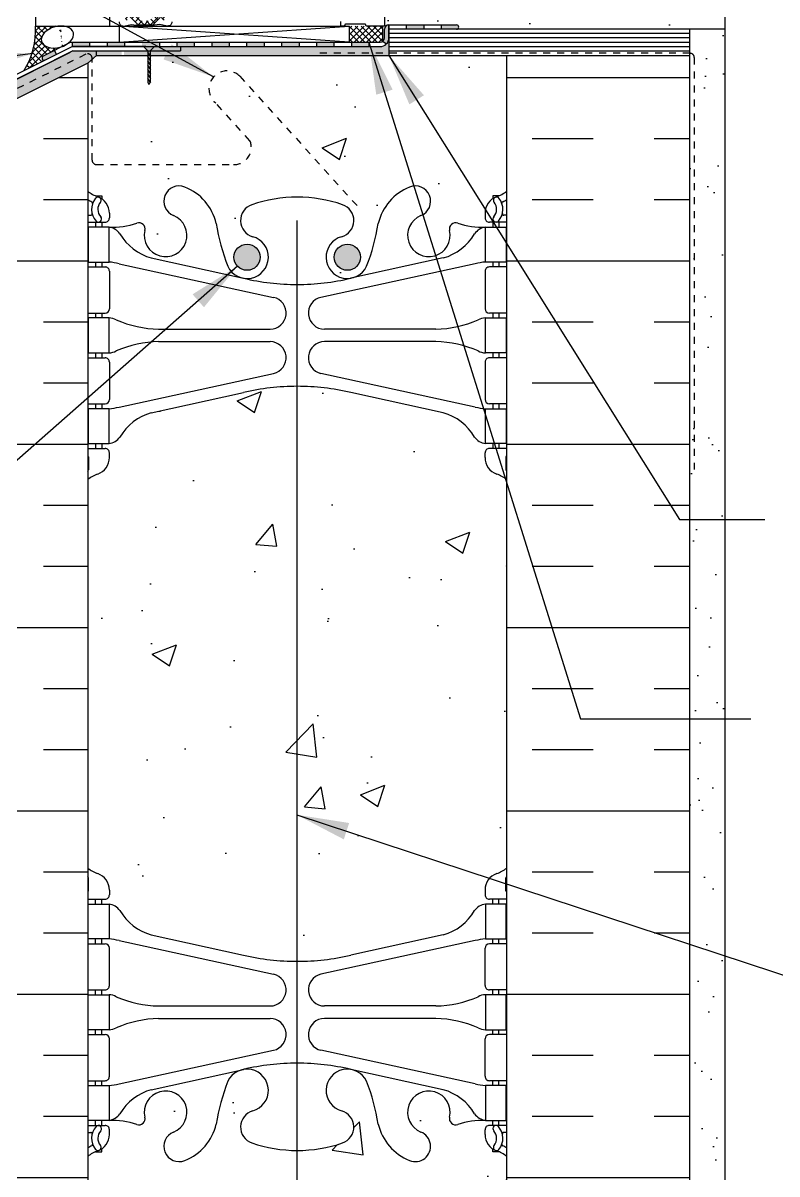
# Model space of a CAD drawing. Header units: inches. Extents: x 2792.9 to 2824.6, y 346.5 to 385.5.
# Drawn here: x 2804.34 to 2815.14, y 359.59 to 376.07 of the extents above; entities that cross this region are included whole.
import ezdxf

# ---------------------------------------------------------------- set-up
doc = ezdxf.new("R2010")
doc.units = ezdxf.units.IN
doc.header["$LTSCALE"] = 0.5
doc.header["$MEASUREMENT"] = 0
doc.linetypes.add('DASHED2', pattern=[0.375, 0.25, -0.125])
for name, color, linetype in [('HATCH', 12, 'CONTINUOUS'), ('LINE18', 9, 'CONTINUOUS'), ('line25', 2, 'CONTINUOUS'), ('LINE50', 5, 'CONTINUOUS'), ('LINE65', 3, 'CONTINUOUS'), ('LINE9', 9, 'CONTINUOUS'), ('TEXT', 4, 'CONTINUOUS'), ('Web_Edge', 9, 'CONTINUOUS')]:
    doc.layers.add(name, color=color, linetype=linetype)
doc.styles.add('DIM', font='romans.shx', dxfattribs={"width": 0.7})
doc.dimstyles.new('ext_12', dxfattribs={"dimscale": 12, "dimtxt": 0.09375, "dimasz": 0.09375, "dimexe": 0.09375, "dimexo": 0.0625, "dimgap": 0.0625, "dimtad": 1, "dimdec": 1, "dimzin": 3, "dimdsep": 46, "dimlunit": 4, "dimtxsty": 'DIM', "dimcen": 0.09, "dimdle": 0.09375, "dimclrt": 4, "dimadec": 0, "dimazin": 0, "dimtfac": 1, "dimtdec": 1, "dimtmove": 2, "dimatfit": 3, "dimfxl": 1, "dimfrac": 2, "dimtolj": 1, "dimtzin": 0, "dimarcsym": 0})

msp = doc.modelspace()

# ---------------------------------------------------------------- hatches: boundary and pattern name
at = {"layer": 'HATCH'}
h = msp.add_hatch(dxfattribs=at)
h.set_pattern_fill('ANSI37', color=256, scale=0.5, style=0)
h.set_pattern_definition([(45, (85.12762333892897, -147.0358737965836), (-0.04419417382415922, 0.04419417382415922), []), (135, (85.12762333892897, -147.0358737965836), (-0.04419417382415922, -0.04419417382415922), [])])
h.paths.add_polyline_path([(2805.770696041894, 377.1878917778837), (2805.770696041894, 377.4348219842317, 0.973119193628529), (2805.580767303682, 377.4399979364983), (2805.580626263117, 377.1879449506711, 1.000279793165599)])
h.paths.add_polyline_path([(2805.588126248242, 377.3113568810577, -1), (2805.763196041894, 377.3113568810577, -1)], flags=16)
h.paths.add_polyline_path([(2806.941525712547, 377.5293242952055), (2807.066419581784, 377.5293242952055, 0.3927408574796724), (2807.046955030889, 377.5550460451493), (2806.770696041894, 377.6660238238971), (2806.770696041894, 377.5614538992442, -0.3145636000813645), (2806.824568793797, 377.2181755664349), (2806.828604285318, 377.1916633376334), (2806.85507349247, 377.1916633376334, 0.1494430697769666), (2806.957558806964, 377.3107272111206), (2806.957558806964, 377.3113242952056, -0.1929134893777459), (2806.96586110544, 377.3320416731417, 0.08922647140676533), (2806.980159661197, 377.426094666994), (2806.961278871545, 377.4294238596268, -0.31529878887884), (2806.958683160904, 377.4320195702678)])
h.paths.add_polyline_path([(2806.303783813153, 376.1504681460679, -0.7725978076390988), (2806.32882664757, 376.1357878254781, 0.343148791993915), (2806.333450802703, 376.124411758859), (2806.349619385054, 376.1150768234863, 0.1316524975867668), (2806.353619385054, 376.1140050267165), (2806.372475791515, 376.1140050267165, 0.414213562373095), (2806.380475791515, 376.1220050267166), (2806.380475791515, 376.3110050267165, 0.414213562373095), (2806.372475791515, 376.3190050267166), (2806.353619385054, 376.3190050267166, 0.1316524975867363), (2806.349619385054, 376.3179332299468), (2806.333450802703, 376.3085982945742, 0.3431487919940244), (2806.32882664757, 376.297222227955, -0.7725978076389638), (2806.303783813153, 376.2825419073653), (2806.196381077001, 376.3899446435173), (2805.989871419485, 376.3899446435173), (2805.882468683333, 376.2825419073653, -0.7725978076393586), (2805.857425848916, 376.297222227955, 0.3431487919941011), (2805.852801693783, 376.3085982945742), (2805.836633111432, 376.3179332299468, 0.1316524975865104), (2805.832633111432, 376.3190050267166), (2805.813776704971, 376.3190050267166, 0.414213562373095), (2805.805776704971, 376.3110050267165), (2805.805776704971, 376.1220050267166, 0.414213562373095), (2805.813776704971, 376.1140050267165), (2805.832633111432, 376.1140050267165, 0.1316524975865104), (2805.836633111432, 376.1150768234863), (2805.852801693783, 376.124411758859, 0.343148791994153), (2805.857425848916, 376.1357878254781, -0.7725978076392856), (2805.882468683333, 376.1504681460679), (2805.989871419485, 376.0430654099158), (2806.196381077001, 376.0430654099158)])
h.paths.add_polyline_path([(2806.120787559372, 376.3315050267164), (2806.06561539337, 376.3315050267164, 0.3238484292968788), (2806.008624316477, 376.2902671469233, 0.326501620107139), (2806.00862431671, 376.142742908668, 0.3238484397582524), (2806.065615394313, 376.1015050267165), (2806.120787559372, 376.1015050267165, 0.3238484345287045), (2806.17777863662, 376.142742907589, 0.3265016201076595), (2806.17777863662, 376.2902671458445, 0.3238484345260935)], flags=16)
h = msp.add_hatch(dxfattribs=at)
h.set_pattern_fill('AR-SAND', color=256, scale=0.5)
h.set_pattern_definition([(37.50000000000001, (85.12762333892897, -147.0838724820486), (-0.03149667905480408, 0.9634118845065793), [0, -0.76, 0, -0.85, 0, -0.8125]), (7.499999999999999, (85.12762333892897, -147.0838724820486), (0.8848883526338636, 1.41107303261487), [0, -0.41, 0, -0.685, 0, -0.2625]), (327.5, (84.51262333892919, -147.0838724820486), (1.557070930875748, 0.002829526768482471), [0, -0.25, 0, -0.9, 0, -1.175]), (317.5, (84.51262333892919, -147.0838724820486), (1.503063302286147, 0.4388377824671247), [0, -0.125, 0, -0.59, 0, -0.675])])
edge = h.paths.add_edge_path()
edge.add_line((2814.390659898897, 376.4829871003002), (2809.515626248244, 376.4829871003002))
edge.add_line((2809.515626248244, 376.4829871003002), (2809.515626248243, 375.9829871003002))
edge.add_arc((2809.578126248243, 375.9829871003002), 0.0625, 89.99999998499231, 180, ccw=False)
edge.add_line((2809.57812624826, 376.0454871003002), (2810.546876248243, 376.0454871003002))
edge.add_line((2810.546876248243, 376.0454871003002), (2810.546876248262, 375.9829871003002))
edge.add_line((2810.546876248262, 375.9829871003002), (2813.890659898562, 375.9829871003002))
edge.add_line((2813.890659898562, 375.9829871003002), (2813.890659898564, 374.1079871003004))
edge.add_line((2813.890659898564, 374.1079871003004), (2813.890659898565, 357.7532429870645))
edge.add_line((2813.890659898565, 357.7532429870645), (2814.390659898565, 357.7532429870645))
edge.add_line((2814.390659898565, 357.7532429870645), (2814.390659898897, 376.4829871003002))
h = msp.add_hatch(dxfattribs=at)
h.set_pattern_fill('ANSI37', color=256, scale=0.5, style=0)
h.set_pattern_definition([(45, (0, -2.273736754432321e-13), (-0.04419417382415922, 0.04419417382415922), []), (135, (0, -2.273736754432321e-13), (-0.04419417382415922, -0.04419417382415922), [])])
edge = h.paths.add_edge_path()
edge.add_ellipse((2804.831486713053, 375.8717165231943), major_axis=(0.2280940251927188, 0.06169655003302237), ratio=0.6343929065534637, start_angle=67.74154761536482, end_angle=279.81816557381603, ccw=False)
edge.add_line((2804.881662009561, 376.0290050267157), (2804.515626248241, 376.0290050267156))
edge.add_arc((2803.488164399357, 375.9555769226584), 1.030082296410916, -33.31753852811892, 4.087723510730882, ccw=False)
edge.add_line((2804.348941610925, 375.3897747227477), (2804.656191289533, 375.5433995620515))
edge.add_arc((2804.641576656011, 375.5710308074391), 0.0312581706861581, 117.87512139952631, 297.87512139952634, ccw=False)
edge.add_line((2804.626962022489, 375.5986620528266), (2804.908948349503, 375.7396552163337))
h = msp.add_hatch(color=7, dxfattribs=at)
h.dxf.hatch_style = 1
h.paths.add_polyline_path([(2810.546798137371, 376.0454871979207), (2810.328048234991, 376.0454871758756), (2810.328048234991, 375.9829871004646), (2810.546798137369, 375.9829870026792, 1)])
h.paths.add_polyline_path([(2810.078048234991, 376.0454871003), (2809.828048234991, 376.0454871003), (2809.828048234991, 375.9829871004849), (2810.078048234991, 375.9829871004748)])
h.paths.add_polyline_path([(2809.578126248248, 376.0454871003, 0.4142135623954518), (2809.515626248243, 375.9829871003002), (2809.515626248243, 375.8602344712607, -0.2501310719204867), (2809.487918972448, 375.8083141829101), (2809.541514595891, 375.7718461236123, 0.1989123673849795), (2809.578126248243, 375.8602344712631)])
h.paths.add_polyline_path([(2809.291514595891, 375.7977344712607), (2809.041514595891, 375.7977344712607), (2809.041514595891, 375.7352344712607), (2809.291514595891, 375.7352344712607)])
h.paths.add_polyline_path([(2808.791514595891, 375.7977344712607), (2808.541514595891, 375.7977344712607), (2808.541514595891, 375.7352344712607), (2808.791514595891, 375.7352344712607)])
h.paths.add_polyline_path([(2808.291514595891, 375.7977344712607), (2808.041514595891, 375.7977344712607), (2808.041514595891, 375.7352344712607), (2808.291514595891, 375.7352344712607)])
h.paths.add_polyline_path([(2807.791514595891, 375.7977344712607), (2807.541514595891, 375.7977344712607), (2807.541514595891, 375.7352344712607), (2807.791514595891, 375.7352344712607)])
h.paths.add_polyline_path([(2807.291514595891, 375.7977344712607), (2807.041514595891, 375.7977344712607), (2807.041514595891, 375.7352344712607), (2807.291514595891, 375.7352344712607)])
h.paths.add_polyline_path([(2806.791514595891, 375.7977344712607), (2806.541514595891, 375.7977344712607), (2806.541514595891, 375.7352344712607), (2806.791514595891, 375.7352344712607)])
h.paths.add_polyline_path([(2806.291514595891, 375.7977344712607), (2806.041514595891, 375.7977344712607), (2806.041514595891, 375.7352344712607), (2806.291514595891, 375.7352344712607)])
h.paths.add_polyline_path([(2805.791514595891, 375.7977344712607), (2805.541514595891, 375.7977344712607), (2805.541514595891, 375.7352344712607), (2805.791514595891, 375.7352344712607)])
h.paths.add_polyline_path([(2805.291514595891, 375.7977344712607), (2805.041514595891, 375.7977344712607), (2805.041514595891, 375.7352344712607), (2805.291514595891, 375.7352344712607)])
h.paths.add_polyline_path([(2804.81946544561, 375.6250366400903), (2804.791514595891, 375.6809383395279), (2804.626962022489, 375.5986620528266, 1), (2804.656191289533, 375.5433995620515)])
h = msp.add_hatch(dxfattribs=at)
h.set_pattern_fill('ANSI37', color=256, scale=0.5)
h.set_pattern_definition([(45, (0, 0.04799868546501784), (-0.04419417382415922, 0.04419417382415922), []), (135, (0, 0.04799868546501784), (-0.04419417382415922, -0.04419417382415922), [])])
h.paths.add_polyline_path([(2809.487918972448, 376.0288568810585), (2809.008848656643, 376.0288568810585), (2809.008848656643, 375.7977344712607), (2809.487918972448, 375.7977344712607)])
h = msp.add_hatch(dxfattribs=at)
h.set_pattern_fill('AR-SAND', color=256, scale=0.05)
h.set_pattern_definition([(37.50000000000001, (0, 0), (-0.003149667905480408, 0.09634118845065794), [0, -0.07600000000000001, 0, -0.085, 0, -0.08125]), (7.499999999999999, (0, 0), (0.08848883526338636, 0.141107303261487), [0, -0.041, 0, -0.0685, 0, -0.02625]), (327.5, (-0.0615, 0), (0.1557070930875748, 0.0002829526768482471), [0, -0.025, 0, -0.09000000000000001, 0, -0.1175]), (317.5, (-0.0615, 0), (0.1503063302286147, 0.04388377824671247), [0, -0.0125, 0, -0.059, 0, -0.0675])])
h.paths.add_polyline_path([(2805.751289272602, 375.6716107857669), (2805.390659898564, 375.6716107857669), (2805.390659898564, 375.6079871003004), (2805.751289272602, 375.6079871003004)])
h.paths.add_polyline_path([(2809.578126248243, 375.8602344712556, -0.4142135623612216), (2809.453126248243, 375.7352344712607), (2806.096141394672, 375.7352344712607), (2806.096141394672, 375.6716107857669), (2805.782539272602, 375.6716107857669), (2805.782539272602, 375.6079871003004), (2809.578126248242, 375.6079871003003)])
h.paths.add_polyline_path([(2805.265659898565, 375.4987482450832), (2805.390659898564, 375.6079871003), (2805.390659898564, 375.6716107857665), (2805.052367985557, 375.6716107857669), (2800.290659898565, 373.2907567422707), (2800.290659898564, 357.7532429870645), (2800.540659898564, 357.7532429870645), (2800.540659898564, 373.136248245083)])
h = msp.add_hatch(dxfattribs=at)
h.set_pattern_fill('INSUL', color=256, scale=7)
h.set_pattern_definition([(0, (85.12762333892897, -147.0838724820486), (0, 2.625), []), (0, (85.12762333892897, -146.2088724820486), (0, 2.625), [0.875, -0.875]), (0, (85.12762333892897, -145.3338724820486), (0, 2.625), [0.875, -0.875])])
h.paths.add_polyline_path([(2805.265659898565, 375.4987482450832), (2802.640659898565, 374.1862482450832), (2802.640659898565, 357.7532429870645), (2803.078159898565, 357.7532429870645), (2803.078159898565, 358.2532429870645), (2804.578159898565, 358.2532429870645), (2804.578159898565, 357.7532429870645), (2805.265659898565, 357.7532429870645)])
h.paths.add_polyline_path([(2813.890659898562, 375.6079871003002), (2811.265659898565, 375.6079871003002), (2811.265659898565, 357.7532429870645), (2811.953159898565, 357.7532429870645), (2811.953159898565, 358.2532429870645), (2813.453159898565, 358.2532429870645), (2813.453159898565, 357.7532429870645), (2813.890659898565, 357.7532429870645)])
h = msp.add_hatch(dxfattribs=at)
h.set_pattern_fill('AR-CONC', color=256, scale=0.5)
h.set_pattern_definition([(49.99999999999999, (0, 0), (3.586300913003767, -0.3137606749129755), [0.375, -4.125]), (355, (0, 0), (-0.693756668065, 3.760960668500059), [0.3, -3.3]), (100.45144446, (0.298858405, -0.02614672), (2.89254423363556, 3.447199954843147), [0.3187009599999999, -3.505710559999999]), (46.18420000000001, (0, 1), (5.336206653357862, -0.8275964039653827), [0.5625, -6.1875]), (96.63563549, (0.444683725, 0.931033465), (4.673309728371142, 4.870593003872752), [0.47805171, -5.258568799999999]), (351.1841639899999, (0, 1), (4.673309725273866, 4.870593001349951), [0.45, -4.950000005]), (21, (0.5, 0.75), (2.984535260592308, -2.013094453326694), [0.375, -4.125]), (326.0000000000001, (0.5, 0.75), (1.216576659607909, 3.625750225234265), [0.3, -3.3]), (71.45144474, (0.74871127, 0.58224213), (4.201111883649856, 1.612655764031769), [0.31870095, -3.50571056]), (37.50000000000001, (0, 0), (0.06079927658645334, 1.664469269156557), [0, -3.26, 0, -3.35, 0, -3.3125]), (7.499999999999999, (0, 0), (1.315347687210743, 1.972058559411801), [0, -1.91, 0, -3.185, 0, -1.2625]), (327.5, (-1.115, 0), (2.669112180862045, -0.1127743586718988), [0, -1.25, 0, -3.9, 0, -5.175]), (317.5, (-1.615, 0), (2.915930846711931, 0.5005249116615886), [0, -1.625, 0, -2.59, 0, -3.675])])
h.paths.add_polyline_path([(2807.354676737811, 374.0454871003), (2805.39065989857, 374.0454871003, -0.4142135623722742), (2805.32815989857, 374.1079871002998), (2805.328159898566, 375.5533676726932), (2805.265659898565, 375.4987482450832), (2805.265659898565, 373.664224468495, 0.06439757034079333), (2805.375663518679, 373.5982649432311), (2805.465663518679, 373.598264943238), (2805.465663518682, 373.5565388833138, -0.2490694201798123), (2805.575663518698, 373.3494157315444), (2805.575663518702, 373.2819157315342, -0.4142135623889469), (2805.513163518702, 373.2194157315309), (2805.465663518704, 373.2194157315309), (2805.465663518708, 373.1494157315309), (2805.570663518694, 373.1494157315309, 0.1004604156423051), (2805.964361988762, 373.2065784873787, -0.6014354320925124), (2806.083865458986, 373.1016951449548, 2.182094824738325), (2806.49394561285, 373.3146045764038, -1), (2806.657374184279, 373.7231276504655, -0.244379511355495), (2807.105782057086, 373.2023707460156, 0.05315652255457244), (2807.271621511301, 372.5882891141039, 0.2232530870830026), (2807.471949294688, 372.4234352631626), (2807.491567626628, 372.4191238704656, 0.9554715931209391), (2807.629851610628, 373.0125938057462, -0.7355925422348834), (2807.617066740193, 373.4706403828862, -0.08275514747013417), (2808.265659898565, 373.5787294666659, -0.08275514747013413), (2808.914253056937, 373.4706403828862, -0.7355925422306615), (2808.901468186501, 373.012593805747, 0.9554715931491872), (2809.039752170502, 372.4191238704656), (2809.059370502442, 372.4234352631626, 0.2232530870830176), (2809.259698285829, 372.5882891141039, 0.0531565225545706), (2809.425537740044, 373.2023707460156, -0.2443795113555327), (2809.873945612851, 373.7231276504655, -1), (2810.03737418428, 373.3146045764039, 2.182094824735673), (2810.447454338145, 373.1016951449549, -0.6014354320896168), (2810.566957808368, 373.2065784873787, 0.1004604156422836), (2810.960656278436, 373.1494157315309), (2811.065656278422, 373.1494157315309), (2811.065656278426, 373.2194157315309), (2811.018156278428, 373.2194157315309, -0.4142135623889469), (2810.955656278428, 373.2819157315342), (2810.955656278432, 373.3494157315444, -0.2490694201798123), (2811.065656278448, 373.5565388833138), (2811.065656278451, 373.598264943238), (2811.155656278451, 373.5982649432311, 0.06439757034047038), (2811.265659898565, 373.6642244684946), (2811.265659898565, 375.6079871003002), (2806.157539272602, 375.6079871003004), (2806.157539272602, 375.2251248811181), (2806.141914272602, 375.1938748811177), (2806.126289272602, 375.2251248811177), (2806.126289272602, 375.6079871003004), (2805.390659898564, 375.6079871003004), (2805.328159898566, 375.5533676726932), (2805.32815989857, 374.1079871002998, 0.4142135623722742), (2805.39065989857, 374.0454871003), (2807.370147930791, 374.0454871003, -0.01576132503847717)])
h.paths.add_polyline_path([(2811.265659898565, 369.5346069945677, 0.08241458984424385), (2811.122322945096, 369.6137134711367, -0.3178372451770453), (2810.955656278432, 369.8494157315176), (2810.955656278429, 369.9169157315277, -0.4142135623888824), (2811.018156278429, 369.979415731531), (2811.065656278214, 369.979415731531), (2811.065656278219, 370.0494157315311), (2810.960656278437, 370.0494157315311, -0.1889729320639967), (2810.804787202749, 370.1442602199199, 0.1963228336438406), (2810.355656278389, 370.4905199400485), (2809.033800709559, 370.781015506303, 0.05779469062726004), (2808.265659898565, 370.8701019963963, 0.05779469062719406), (2807.497519087571, 370.781015506303), (2806.175663518741, 370.4905199400485, 0.1963228336438514), (2805.726532594381, 370.1442602199199, -0.1889729320639722), (2805.570663518693, 370.0494157315311), (2805.465663518911, 370.0494157315311), (2805.465663518916, 369.979415731531), (2805.513163518701, 369.979415731531, -0.4142135623888824), (2805.575663518701, 369.9169157315277), (2805.575663518698, 369.8494157315176, -0.317837245177003), (2805.408996852034, 369.6137134711367, 0.08241458984464037), (2805.265659898565, 369.5346069945672), (2805.265659898565, 363.9718789795617, 0.08241458984463625), (2805.408996852034, 363.8927725029923, -0.3178372451770439), (2805.575663518698, 363.6570702426114), (2805.575663518701, 363.5895702426013, -0.4142135623888782), (2805.513163518701, 363.5270702425979), (2805.465663518916, 363.5270702425979), (2805.465663518911, 363.4570702425979), (2805.570663518693, 363.4570702425979, -0.1889729320638765), (2805.726532594381, 363.3622257542092, 0.1963228336438791), (2806.175663518741, 363.0159660340805), (2807.497519087571, 362.7254704678259, 0.05779469062726027), (2808.265659898565, 362.6363839777327, 0.05779469062719405), (2809.033800709559, 362.7254704678259), (2810.355656278389, 363.0159660340805, 0.1963228336438617), (2810.804787202749, 363.3622257542091, -0.1889729320639313), (2810.960656278437, 363.4570702425979), (2811.065656278219, 363.4570702425979), (2811.065656278214, 363.5270702425979), (2811.018156278429, 363.5270702425979, -0.4142135623888657), (2810.955656278429, 363.5895702426013), (2810.955656278432, 363.6570702426114, -0.3178372451770058), (2811.122322945096, 363.8927725029922, 0.08241458984415777), (2811.265659898565, 363.9718789795612)])
h.paths.add_polyline_path([(2811.265659898565, 359.8422615056346, 0.06439757034024413), (2811.155656278451, 359.9082210308979), (2811.065656278451, 359.908221030891), (2811.065656278448, 359.9499470908152, -0.2490694201798125), (2810.955656278432, 360.1570702425846), (2810.955656278428, 360.2245702425947, -0.4142135623889448), (2811.018156278428, 360.2870702425981), (2811.065656278426, 360.2870702425981), (2811.065656278422, 360.3570702425981), (2810.960656278436, 360.3570702425981, 0.1004604156420762), (2810.566957808369, 360.2999074867505, -0.6014354320959093), (2810.447454338144, 360.4047908291742, 2.182094824738324), (2810.03737418428, 360.1918813977251, -1), (2809.873945612851, 359.7833583236635, -0.2443795113553635), (2809.425537740044, 360.3041152281129, 0.05315652255460766), (2809.259698285829, 360.9181968600251, 1.553131786934894), (2808.901468186502, 360.4938921683828, -0.7355925422348865), (2808.914253056937, 360.0358455912427, -0.08275514747013417), (2808.265659898565, 359.927756507463, -0.08275514747013427), (2807.617066740193, 360.0358455912427, -0.7355925422306508), (2807.629851610629, 360.493892168382, 1.553131786926737), (2807.271621511302, 360.918196860026, 0.05315652255465542), (2807.105782057086, 360.3041152281133, -0.2443795113555302), (2806.657374184279, 359.7833583236634, -1), (2806.49394561285, 360.1918813977251, 2.182094824735669), (2806.083865458985, 360.4047908291741, -0.6014354320832509), (2805.964361988763, 360.2999074867497, 0.100460415642696), (2805.570663518694, 360.3570702425981), (2805.465663518708, 360.3570702425981), (2805.465663518704, 360.2870702425981), (2805.513163518702, 360.2870702425981, -0.4142135623889552), (2805.575663518702, 360.2245702425947), (2805.575663518698, 360.1570702425846, -0.2490694201798125), (2805.465663518682, 359.9499470908152), (2805.465663518679, 359.908221030891), (2805.375663518679, 359.9082210308979, 0.06439757034079305), (2805.265659898565, 359.8422615056339), (2805.265659898565, 357.7532429870645), (2806.309408531427, 357.7532429870645), (2807.309408531427, 356.7532429870645), (2807.309408531427, 358.7532429870645), (2808.309408531427, 357.7532429870645), (2811.265659898565, 357.7532429870645)])
at = {"layer": 'LINE65'}
for points in [[(2807.734688593488, 372.7190093620217, 1), (2807.359688593488, 372.7190093620217, 1)], [(2809.171631203642, 372.7190093620217, 1), (2808.796631203642, 372.7190093620217, 1)]]:
    msp.add_hatch(color=256, dxfattribs=at).paths.add_polyline_path(points)

# ---------------------------------------------------------------- linework, layer by layer
at = {"layer": 'HATCH'}
for p, q in [((2805.715626248242, 375.7977344712607), (2809.008848656643, 376.029005026713)), ((2809.008848656643, 375.7977344712607), (2805.715626248242, 376.029005026713)), ((2806.220523212624, 376.0430654099158), (2805.965729283861, 376.0430654099158)), ((2813.890659898563, 375.9204871003002), (2809.578126248246, 375.9204871003002)), ((2813.890659898563, 375.8579871003002), (2809.578126248246, 375.8579871003002)), ((2813.890659898563, 375.7954871003002), (2809.578126248244, 375.7954871003002)), ((2813.890659898563, 375.7329871003002), (2809.578126248244, 375.7329871003002)), ((2813.890659898563, 375.6704871003002), (2809.578126248243, 375.6704871003591))]:
    msp.add_line(p, q, dxfattribs=at)
at = {"layer": 'HATCH', "color": 4, "linetype": 'DASHED2', "ltscale": 0.5}
for p, q in [((2813.890659898563, 375.6392371003002), (2808.578126248242, 375.6392371003591)), ((2813.953159898563, 375.5767371003002), (2813.953159898563, 369.6079871003002))]:
    msp.add_line(p, q, dxfattribs=at)
at = {"layer": 'HATCH'}
msp.add_arc((2803.488164399357, 375.9555769226583), 1.030082296410902, 326.6824614718866, 4.087723510737465, dxfattribs=at)
at = {"layer": 'HATCH', "color": 4, "linetype": 'DASHED2', "ltscale": 0.5}
msp.add_arc((2813.890659898563, 375.5767371003002), 0.0625, 0, 90, dxfattribs=at)
at = {"layer": 'LINE18'}
msp.add_line((2805.039861107951, 375.7352344712607), (2809.453126248243, 375.7352344712607), dxfattribs=at)
for points in [[(2804.515626248241, 376.6540050267175), (2804.515626248241, 376.0290050267156), (2805.580626248242, 376.0290050267157), (2805.580626248242, 376.2706531723728, -1.000000000003211)], [(2809.515626248244, 376.6538568810611), (2809.515626248244, 376.0288568810585), (2809.260626248244, 376.0288568810585, -0.414213562373043), (2809.250626248243, 376.0388568810585), (2809.250626248243, 376.0438568810584, 0.414213562372991), (2809.240626248244, 376.0538568810586), (2808.955626248244, 376.0538568810586, 0.4142135623731992), (2808.945626248244, 376.0438568810586), (2808.945626248244, 376.0388568810586, -0.4248058794415498), (2808.935626248244, 376.029005026713), (2808.900626248243, 376.029005026713, -0.4248058794183561), (2808.890626248244, 376.0388568810586), (2808.890626248244, 376.0938568810585, -0.4142135623730951)], [(2805.715626248242, 376.0870050267159, 0.4142135623740909), (2805.773626248242, 376.0290050267157), (2805.796418628443, 376.0290050267157, 0.06554346281528432), (2805.80288910457, 376.0298568810585), (2805.887672387897, 376.0525744933576), (2805.964510590427, 376.0431399483995, 0.7132930678969658), (2805.972800351673, 376.0601364777277), (2805.882468683333, 376.1504681460679, 0.7725978076383387)], [(2806.470626248245, 376.0870050267158, -0.4142135623740908), (2806.412626248245, 376.0290050267157), (2806.389833868045, 376.0290050267154, -0.06554346281804448), (2806.383363391917, 376.0298568810582), (2806.298580108589, 376.0525744933576), (2806.221741906058, 376.0431399483995, -0.7132930678969379), (2806.213452144813, 376.0601364777277), (2806.303783813153, 376.1504681460679, -0.7725978076385306)]]:
    msp.add_lwpolyline(points, format="xyb", dxfattribs=at)
at = {"layer": 'LINE18', "flags": 128}
msp.add_lwpolyline([(2805.265659898565, 376.029005026713), (2809.008848656643, 376.029005026713)], dxfattribs=at)
at = {"layer": 'line25'}
for p, q in [((2811.265659898565, 357.7532429870645), (2811.265659898565, 375.6079871003002)), ((2811.328159898564, 375.6079871003003), (2813.890659898564, 375.6079871003002)), ((2811.390659898564, 375.6079871003004), (2813.890659898564, 375.6079871003002)), ((2805.265659898565, 375.4987482450832), (2805.265659898565, 357.7532429870645))]:
    msp.add_line(p, q, dxfattribs=at)
at = {"layer": 'line25', "color": 12, "extrusion": (0, 0, -0.9999999999999998)}
msp.add_ellipse((2804.831486713053, 375.8717165231943), major_axis=(0.2280940251927186, 0.06169655003302227), ratio=0.6343929065534636, start_param=-1.570796326794897, end_param=4.71238898038469, dxfattribs=at)
at = {"layer": 'LINE50', "linetype": 'DASHED2', "ltscale": 0.5}
for p, q in [((2805.237709048847, 375.624527068818), (2800.491875748845, 373.2516104188173)), ((2805.32815989857, 374.1079871002997), (2805.328159898566, 375.5686253693806)), ((2807.442051035418, 375.3097206879846), (2809.125794655826, 373.4543366126758)), ((2807.588743869061, 374.3858197400049), (2807.099895490663, 374.9263258336399)), ((2805.39065989857, 374.0454871003), (2807.370147930791, 374.0454871003))]:
    msp.add_line(p, q, dxfattribs=at)
at = {"layer": 'LINE50'}
msp.add_line((2813.890659898565, 357.7532429870645), (2813.890659898562, 375.6079871003002), dxfattribs=at)
msp.add_lwpolyline([(2805.265659898565, 375.4987482450832), (2802.640659898565, 374.1862482450832)], dxfattribs=at)
at = {"layer": 'LINE50', "linetype": 'DASHED2', "ltscale": 0.5}
for centre, radius, start, end in [((2805.265659898566, 375.5686253693805), 0.0625, 1.042204158021965e-10, 116.5650511770663), ((2807.258571149394, 375.1290913591511), 0.2574719849030984, 44.55144898040867, 231.9547808433153), ((2807.362412334301, 374.2908241769421), 0.245458999892806, 268.1940347271859, 22.76870071028134), ((2805.39065989857, 374.1079871003), 0.0625, 180.0000000002345, 270)]:
    msp.add_arc(centre, radius, start, end, dxfattribs=at)
at = {"layer": 'LINE65'}
msp.add_line((2808.258923650957, 373.2437484014509), (2808.258923650957, 357.8037278675348), dxfattribs=at)
for centre in [(2807.547188593488, 372.7190093620217), (2808.984131203642, 372.7190093620217)]:
    msp.add_circle(centre, 0.1875, dxfattribs=at)
at = {"layer": 'LINE9'}
for p, q in [((2814.390659898897, 376.4829871003002), (2814.390659898565, 357.7532429870645)), ((2805.715626248242, 376.029005026713), (2805.715626248242, 375.7977344712607)), ((2809.008848656643, 376.029005026713), (2809.008848656643, 375.7977344712607)), ((2809.487918972448, 376.029005026713), (2809.487918972448, 375.8083141829101)), ((2809.57812624826, 376.0454871003), (2809.578126248242, 375.6079871003002)), ((2814.390659898565, 375.9829871003002), (2809.578126248257, 375.9829871003002)), ((2809.578126248242, 375.9829871003002), (2809.578126248242, 375.6079871003004)), ((2809.828048234991, 376.0454871003), (2809.828048234991, 375.9829871003)), ((2810.078048234991, 376.0454871003), (2810.078048234991, 375.9829871003)), ((2810.328048234991, 376.0454871003), (2810.328048234991, 375.9829871003)), ((2813.890659898562, 375.6079871003002), (2813.890659898562, 375.9829871003002)), ((2805.041514595891, 375.7977344712607), (2805.041514595891, 375.7352344712607)), ((2805.291514595891, 375.7977344712607), (2805.291514595891, 375.7352344712607)), ((2805.541514595891, 375.7977344712607), (2805.541514595891, 375.7352344712607)), ((2805.791514595891, 375.7977344712607), (2805.791514595891, 375.7352344712607)), ((2806.291514595891, 375.7977344712607), (2806.291514595891, 375.7352344712607)), ((2806.541514595891, 375.7977344712607), (2806.541514595891, 375.7352344712607)), ((2806.791514595891, 375.7977344712607), (2806.791514595891, 375.7352344712607)), ((2807.041514595891, 375.7977344712607), (2807.041514595891, 375.7352344712607)), ((2807.291514595891, 375.7977344712607), (2807.291514595891, 375.7352344712607)), ((2807.541514595891, 375.7977344712607), (2807.541514595891, 375.7352344712607)), ((2807.791514595891, 375.7977344712607), (2807.791514595891, 375.7352344712607)), ((2808.041514595891, 375.7977344712607), (2808.041514595891, 375.7352344712607)), ((2808.291514595891, 375.7977344712607), (2808.291514595891, 375.7352344712607)), ((2808.541514595891, 375.7977344712607), (2808.541514595891, 375.7352344712607)), ((2808.791514595891, 375.7977344712607), (2808.791514595891, 375.7352344712607)), ((2809.008848656643, 375.7977344712607), (2809.453126248243, 375.7977344712607)), ((2809.041514595891, 375.7977344712607), (2809.041514595891, 375.7352344712607)), ((2809.291514595891, 375.7977344712607), (2809.291514595891, 375.7352344712607)), ((2809.541514595891, 375.7718461236124), (2809.487918972448, 375.8083141829101)), ((2799.978162633066, 373.2043852338176), (2805.039861107951, 375.7352344712609)), ((2805.052367985557, 375.671610785767), (2800.040662633065, 373.1657581095214)), ((2802.140662633066, 374.2157581095215), (2805.017131846312, 375.6539927161447)), ((2804.81946544561, 375.6250366400903), (2804.791514595891, 375.6809383395279)), ((2806.096141394672, 375.7352344712609), (2805.039861107951, 375.7352344712609)), ((2805.265659898565, 375.4987482450832), (2805.390659898564, 375.6079871003004)), ((2805.390659898564, 375.6079871003004), (2813.890659898564, 375.6079871003002)), ((2806.063789272602, 375.7352344712609), (2806.126289272602, 375.6727344712609)), ((2806.119145510258, 375.6549568562814), (2806.164683034945, 375.5899225311669)), ((2806.126289272602, 375.6727344712609), (2806.126289272602, 375.2251248811177)), ((2806.126289272602, 375.6727344712609), (2806.126289272602, 375.2251248811177)), ((2806.220039272603, 375.7352344712609), (2806.157539272602, 375.6727344712609)), ((2806.157539272602, 375.6727344712609), (2806.157539272602, 375.2251248811181)), ((2806.596141394672, 375.7352344712609), (2806.596141394672, 375.6716107857656)), ((2806.119145510258, 375.592456856281), (2806.164683034945, 375.5274225311665)), ((2806.119145510258, 375.5299568562814), (2806.164683034945, 375.4649225311674)), ((2806.119145510258, 375.4674568562814), (2806.164683034945, 375.4024225311674)), ((2806.119145510258, 375.4049568562819), (2806.164683034945, 375.3399225311665)), ((2806.119145510258, 375.3424568562814), (2806.164683034945, 375.2774225311669)), ((2806.119145510258, 375.279956856281), (2806.164683034945, 375.2149225311669)), ((2806.126289272602, 375.2251248811177), (2806.141914272602, 375.1938748811177)), ((2806.157539272602, 375.2251248811181), (2806.141914272602, 375.1938748811177))]:
    msp.add_line(p, q, dxfattribs=at)
at = {"layer": 'LINE9', "ltscale": 0.5}
for p, q in [((2809.515626248243, 375.8602344712605), (2809.515626248244, 375.9829871003)), ((2809.578126248252, 375.8579871003), (2809.578126248248, 376.0454871003)), ((2809.578126248243, 376.0454871003), (2810.546876248243, 376.0454871003)), ((2805.025106859357, 375.7977344712607), (2809.453126248243, 375.7977344712607)), ((2805.052367985557, 375.6716107857669), (2806.596141394672, 375.6716107857656))]:
    msp.add_line(p, q, dxfattribs=at)
at = {"layer": 'LINE9'}
msp.add_lwpolyline([(2805.025106859357, 375.7977344712607), (2804.626962022489, 375.5986620528266)], dxfattribs=at)
at = {"layer": 'LINE9', "ltscale": 0.5}
for centre, radius, start, end in [((2809.578126248243, 375.9829871003), 0.0625, 90, 180), ((2809.453126248243, 375.8602344712607), 0.0625, 270, 0), ((2809.453126248243, 375.8602344712607), 0.125, 270, 0)]:
    msp.add_arc(centre, radius, start, end, dxfattribs=at)
at = {"layer": 'LINE9'}
for centre, radius, start, end in [((2810.546798137371, 376.0142371003), 0.03125009762078181, 270.1432132481506, 89.85678675184943), ((2804.641576656015, 375.5710308074415), 0.03125817068615642, 117.8751214089844, 297.8751213929513)]:
    msp.add_arc(centre, radius, start, end, dxfattribs=at)
at = {"layer": 'TEXT'}
msp.add_line((2805.390659898564, 375.6079871003004), (2805.390659898564, 375.6716107857665), dxfattribs=at)
at = {"layer": 'Web_Edge'}
for p, q in [((2805.375663518679, 373.5982649432311), (2805.465663518679, 373.598264943238)), ((2805.465663518679, 373.598264943238), (2805.465663518682, 373.5565388833138)), ((2811.155656278451, 373.5982649432311), (2811.065656278451, 373.598264943238)), ((2811.065656278451, 373.598264943238), (2811.065656278448, 373.5565388833138)), ((2805.265659898565, 373.3194157315309), (2805.307539055088, 373.319415731531)), ((2805.575663518698, 373.3494157315499), (2805.575663518702, 373.2819157315337)), ((2810.955656278432, 373.3494157315499), (2810.955656278428, 373.2819157315337)), ((2811.265659898565, 373.3194157315309), (2811.223780742042, 373.319415731531)), ((2805.265659898565, 373.2194157315309), (2805.513163518702, 373.2194157315309)), ((2805.375663518679, 373.2194157315308), (2805.375663518679, 373.1494157315309)), ((2805.465663518704, 373.2194157315308), (2805.465663518708, 373.1494157315309)), ((2811.265659898565, 373.2194157315309), (2811.018156278428, 373.2194157315309)), ((2811.065656278426, 373.2194157315308), (2811.065656278422, 373.1494157315309)), ((2811.155656278451, 373.2194157315308), (2811.155656278451, 373.1494157315309)), ((2805.375663518679, 372.6494157315309), (2805.375663518679, 372.579415731531)), ((2805.465663518742, 372.6494157315309), (2805.465663518747, 372.579415731531)), ((2806.175663518743, 372.7083115230132), (2807.497519087574, 372.4178159567584)), ((2810.355656278387, 372.7083115230132), (2809.033800709556, 372.4178159567584)), ((2811.065656278388, 372.6494157315309), (2811.065656278383, 372.579415731531)), ((2811.155656278451, 372.6494157315309), (2811.155656278451, 372.579415731531)), ((2805.265659898565, 372.5794157315309), (2805.513163518702, 372.579415731531)), ((2805.575663518702, 372.516915731531), (2805.575663518702, 371.981915731531)), ((2805.714663394863, 372.6256130580065), (2807.925898641521, 372.1440551029878)), ((2810.816656402267, 372.6256130580065), (2808.605421155609, 372.1440551029878)), ((2810.955656278428, 372.516915731531), (2810.955656278428, 371.981915731531)), ((2811.265659898565, 372.5794157315309), (2811.018156278428, 372.579415731531)), ((2805.265659898565, 371.9194157315309), (2805.513163518702, 371.919415731531)), ((2805.375663518678, 371.919415731531), (2805.375663518678, 371.8494157315311)), ((2805.465663518789, 371.919415731531), (2805.465663518794, 371.8494157315311)), ((2811.265659898565, 371.9194157315309), (2811.018156278428, 371.919415731531)), ((2811.065656278341, 371.919415731531), (2811.065656278336, 371.8494157315311)), ((2811.155656278452, 371.919415731531), (2811.155656278452, 371.8494157315311)), ((2806.280389478779, 371.689415731531), (2807.876531113817, 371.6894157315311)), ((2810.250930318351, 371.689415731531), (2808.654788683313, 371.6894157315311)), ((2806.280389478779, 371.5094157315311), (2807.876531113817, 371.5094157315311)), ((2810.250930318351, 371.5094157315311), (2808.654788683313, 371.5094157315311)), ((2805.375663518678, 371.3494157315311), (2805.375663518678, 371.2794157315309)), ((2805.465663518826, 371.3494157315311), (2805.465663518831, 371.2794157315311)), ((2811.065656278304, 371.3494157315311), (2811.065656278299, 371.2794157315311)), ((2811.155656278452, 371.3494157315311), (2811.155656278452, 371.2794157315309)), ((2805.265659898565, 371.2794157315309), (2805.513163518702, 371.279415731531)), ((2805.575663518702, 371.216915731531), (2805.575663518702, 370.681915731531)), ((2810.955656278428, 371.216915731531), (2810.955656278428, 370.681915731531)), ((2811.265659898565, 371.2794157315309), (2811.018156278428, 371.279415731531)), ((2805.714663394863, 370.5732184050556), (2807.925898641521, 371.0547763600743)), ((2810.816656402267, 370.5732184050556), (2808.605421155609, 371.0547763600743)), ((2806.175663518743, 370.490519940049), (2807.497519087574, 370.7810155063037)), ((2810.355656278387, 370.490519940049), (2809.033800709556, 370.7810155063037)), ((2805.265659898565, 370.6194157315309), (2805.513163518702, 370.619415731531)), ((2805.375663518678, 370.6194157315309), (2805.375663518678, 370.5494157315311)), ((2805.465663518873, 370.619415731531), (2805.465663518878, 370.5494157315311)), ((2811.265659898565, 370.6194157315309), (2811.018156278428, 370.619415731531)), ((2811.065656278256, 370.619415731531), (2811.065656278252, 370.5494157315311)), ((2811.155656278452, 370.6194157315309), (2811.155656278452, 370.5494157315311)), ((2805.375663518678, 370.0494157315311), (2805.375663518678, 369.979415731531)), ((2805.465663518911, 370.0494157315311), (2805.465663518916, 369.9794157315311)), ((2811.065656278219, 370.0494157315311), (2811.065656278214, 369.9794157315311)), ((2811.155656278452, 370.0494157315311), (2811.155656278452, 369.979415731531)), ((2805.265659898565, 369.979415731531), (2805.513163518701, 369.979415731531)), ((2805.275663518963, 369.8594157315324), (2805.275663518978, 369.6733456731559)), ((2805.575663518698, 369.849415731512), (2805.575663518701, 369.9169157315282)), ((2810.955656278432, 369.849415731512), (2810.955656278429, 369.9169157315282)), ((2811.265659898565, 369.979415731531), (2811.018156278429, 369.979415731531)), ((2811.255656278166, 369.8594157315324), (2811.255656278151, 369.6733456731559)), ((2805.275663518963, 363.6470702425966), (2805.275663518978, 363.8331403009731)), ((2811.255656278166, 363.6470702425966), (2811.255656278151, 363.8331403009731)), ((2805.575663518698, 363.657070242617), (2805.575663518701, 363.5895702426008)), ((2810.955656278432, 363.657070242617), (2810.955656278429, 363.5895702426008)), ((2805.265659898565, 363.5270702425979), (2805.513163518701, 363.5270702425979)), ((2805.375663518678, 363.4570702425979), (2805.375663518678, 363.5270702425979)), ((2805.465663518911, 363.4570702425979), (2805.465663518916, 363.5270702425979)), ((2811.265659898565, 363.5270702425979), (2811.018156278429, 363.5270702425979)), ((2811.065656278219, 363.4570702425979), (2811.065656278214, 363.5270702425979)), ((2811.155656278452, 363.4570702425979), (2811.155656278452, 363.5270702425979)), ((2805.375663518678, 362.887070242598), (2805.375663518678, 362.9570702425979)), ((2805.465663518873, 362.8870702425979), (2805.465663518878, 362.9570702425979)), ((2805.714663394863, 362.9332675690733), (2807.925898641521, 362.4517096140547)), ((2806.175663518743, 363.01596603408), (2807.497519087574, 362.7254704678253)), ((2810.816656402267, 362.9332675690733), (2808.605421155609, 362.4517096140547)), ((2810.355656278387, 363.01596603408), (2809.033800709556, 362.7254704678253)), ((2811.065656278256, 362.8870702425979), (2811.065656278252, 362.9570702425979)), ((2811.155656278452, 362.887070242598), (2811.155656278452, 362.9570702425979)), ((2805.265659898565, 362.887070242598), (2805.513163518702, 362.887070242598)), ((2805.575663518702, 362.289570242598), (2805.575663518702, 362.824570242598)), ((2810.955656278428, 362.289570242598), (2810.955656278428, 362.824570242598)), ((2811.265659898565, 362.887070242598), (2811.018156278428, 362.887070242598)), ((2805.265659898565, 362.2270702425981), (2805.513163518702, 362.227070242598)), ((2805.375663518678, 362.1570702425979), (2805.375663518678, 362.227070242598)), ((2805.465663518826, 362.1570702425979), (2805.465663518831, 362.2270702425979)), ((2811.265659898565, 362.2270702425981), (2811.018156278428, 362.227070242598)), ((2811.065656278304, 362.1570702425979), (2811.065656278299, 362.2270702425979)), ((2811.155656278452, 362.1570702425979), (2811.155656278452, 362.227070242598)), ((2806.280389478779, 361.9970702425979), (2807.876531113817, 361.9970702425978)), ((2810.250930318351, 361.9970702425979), (2808.654788683313, 361.9970702425978)), ((2806.280389478779, 361.8170702425979), (2807.876531113817, 361.8170702425978)), ((2810.250930318351, 361.8170702425979), (2808.654788683313, 361.8170702425978)), ((2805.375663518678, 361.5870702425979), (2805.375663518678, 361.6570702425979)), ((2805.465663518789, 361.587070242598), (2805.465663518794, 361.6570702425979)), ((2811.065656278341, 361.587070242598), (2811.065656278336, 361.6570702425979)), ((2811.155656278452, 361.5870702425979), (2811.155656278452, 361.6570702425979)), ((2805.265659898565, 361.587070242598), (2805.513163518702, 361.587070242598)), ((2805.575663518702, 360.9895702425979), (2805.575663518702, 361.524570242598)), ((2810.955656278428, 360.9895702425979), (2810.955656278428, 361.524570242598)), ((2811.265659898565, 361.587070242598), (2811.018156278428, 361.587070242598)), ((2805.714663394863, 360.8808729161225), (2807.925898641521, 361.3624308711412)), ((2810.816656402267, 360.8808729161225), (2808.605421155609, 361.3624308711412)), ((2806.175663518743, 360.7981744511158), (2807.497519087574, 361.0886700173705)), ((2810.355656278387, 360.7981744511158), (2809.033800709556, 361.0886700173705)), ((2805.265659898565, 360.9270702425981), (2805.513163518702, 360.9270702425979)), ((2805.375663518679, 360.8570702425981), (2805.375663518679, 360.927070242598)), ((2805.465663518742, 360.8570702425981), (2805.465663518747, 360.9270702425979)), ((2811.265659898565, 360.9270702425981), (2811.018156278428, 360.9270702425979)), ((2811.065656278388, 360.8570702425981), (2811.065656278383, 360.9270702425979)), ((2811.155656278451, 360.8570702425981), (2811.155656278451, 360.927070242598)), ((2805.265659898565, 360.287070242598), (2805.513163518702, 360.2870702425981)), ((2805.375663518679, 360.2870702425981), (2805.375663518679, 360.3570702425981)), ((2805.465663518704, 360.2870702425981), (2805.465663518708, 360.3570702425981)), ((2811.265659898565, 360.287070242598), (2811.018156278428, 360.2870702425981)), ((2811.065656278426, 360.2870702425981), (2811.065656278422, 360.3570702425981)), ((2811.155656278451, 360.2870702425981), (2811.155656278451, 360.3570702425981)), ((2805.265659898565, 360.1870702425981), (2805.307539055088, 360.187070242598)), ((2805.575663518698, 360.157070242579), (2805.575663518702, 360.2245702425952)), ((2810.955656278432, 360.157070242579), (2810.955656278428, 360.2245702425952)), ((2811.265659898565, 360.1870702425981), (2811.223780742042, 360.187070242598)), ((2805.465663518679, 359.908221030891), (2805.465663518682, 359.9499470908152)), ((2811.065656278451, 359.908221030891), (2811.065656278448, 359.9499470908152)), ((2805.375663518679, 359.9082210308979), (2805.465663518679, 359.908221030891)), ((2811.155656278451, 359.9082210308979), (2811.065656278451, 359.908221030891))]:
    msp.add_line(p, q, dxfattribs=at)
for points in [[(2805.270663518694, 372.6494157315309), (2805.570663518694, 372.6494157315309), (2805.570663518694, 373.1494157315309), (2805.270663518694, 373.1494157315309)], [(2811.260656278436, 372.6494157315309), (2810.960656278436, 372.6494157315309), (2810.960656278436, 373.1494157315309), (2811.260656278436, 373.1494157315309)], [(2805.270663518779, 371.3494157315311), (2805.570663518779, 371.3494157315311), (2805.570663518779, 371.8494157315311), (2805.270663518779, 371.8494157315311)], [(2811.260656278351, 371.3494157315311), (2810.960656278351, 371.3494157315311), (2810.960656278351, 371.8494157315311), (2811.260656278351, 371.8494157315311)], [(2805.270663518863, 370.0494157315311), (2805.570663518864, 370.0494157315311), (2805.570663518864, 370.5494157315311), (2805.270663518863, 370.5494157315311)], [(2811.260656278267, 370.0494157315311), (2810.960656278266, 370.0494157315311), (2810.960656278266, 370.5494157315311), (2811.260656278267, 370.5494157315311)], [(2805.270663518863, 363.4570702425979), (2805.570663518864, 363.4570702425979), (2805.570663518864, 362.9570702425979), (2805.270663518863, 362.9570702425979)], [(2811.260656278267, 363.4570702425979), (2810.960656278266, 363.4570702425979), (2810.960656278266, 362.9570702425979), (2811.260656278267, 362.9570702425979)], [(2805.270663518779, 362.1570702425979), (2805.570663518779, 362.1570702425979), (2805.570663518779, 361.6570702425979), (2805.270663518779, 361.6570702425979)], [(2811.260656278351, 362.1570702425979), (2810.960656278351, 362.1570702425979), (2810.960656278351, 361.6570702425979), (2811.260656278351, 361.6570702425979)], [(2805.270663518694, 360.8570702425981), (2805.570663518694, 360.8570702425981), (2805.570663518694, 360.3570702425981), (2805.270663518694, 360.3570702425981)], [(2811.260656278436, 360.8570702425981), (2810.960656278436, 360.8570702425981), (2810.960656278436, 360.3570702425981), (2811.260656278436, 360.3570702425981)]]:
    msp.add_lwpolyline(points, close=True, dxfattribs=at)
for centre, radius, start, end in [((2805.575663518708, 374.0565225127139), 0.5, 231.6833368003625, 250.5287793646984), ((2806.575659898565, 373.5188661134347), 0.22, 68.19625201055833, 248.1962520105583), ((2806.380659898565, 373.0314238091566), 0.7450000000000001, 13.26522148387056, 68.19625201061395), ((2810.150659898565, 373.0314238091566), 0.7450000000000001, 111.803747989386, 166.7347785161294), ((2809.955659898565, 373.5188661134347), 0.22, 291.8037479894417, 111.8037479894417), ((2810.955656278422, 374.0565225127139), 0.5, 289.4712206353016, 308.3166631996375), ((2805.575663518708, 374.0565225127139), 0.6, 238.8906737236162, 245.074770714525), ((2805.569370927153, 373.403975137864), 0.25, 140.1145119962604, 222.4608678427942), ((2805.314373710242, 373.4942702241533), 0.02, 340.7916022097032, 65.07477071475527), ((2805.411604556099, 373.534871831203), 0.045009197252341, 319.1878992333841, 141.4480006768587), ((2805.325663518698, 373.3494157315309), 0.25, 4.360973023723161e-09, 70.52877936469841), ((2805.569370927153, 373.403975137864), 0.16, 140.0000771989615, 222.460867842755), ((2807.694897919198, 373.2436110729396), 0.2400000000001667, 108.9229639064374, 254.2746540496554), ((2808.265659898565, 371.5787294666659), 2, 90, 108.922963906355), ((2808.265659898565, 371.5787294666659), 2, 71.077036093645, 90), ((2808.836421877932, 373.2436110729396), 0.2400000000001667, 285.7253459503446, 71.07703609356263), ((2811.205656278432, 373.3494157315309), 0.25, 109.4712206353016, 179.999999995639), ((2811.119715241031, 373.534871831203), 0.045009197252341, 38.55199932314135, 220.8121007666159), ((2810.961948869977, 373.403975137864), 0.16, 317.539132157245, 39.99992280103847), ((2810.961948869977, 373.403975137864), 0.25, 317.5391321572058, 39.88548800373962), ((2811.216946086888, 373.4942702241533), 0.02, 114.9252292852447, 199.2083977902967), ((2810.955656278422, 374.0565225127139), 0.6, 294.9252292854749, 301.1093262763838), ((2805.307539055088, 373.3394157315309), 0.02, 270, 14.15406579579296), ((2806.380659898565, 373.0314238091566), 0.305, 166.679505668089, 68.19625201061395), ((2810.150659898565, 373.0314238091566), 0.305, 111.803747989386, 13.32049433191107), ((2811.223780742042, 373.3394157315309), 0.02, 165.845934204207, 270), ((2805.418134517682, 373.265582405214), 0.0450000000000605, 222.4608678430174, 42.46086784271574), ((2805.513163518702, 373.2819157315309), 0.0625, 270, 2.605510395054913e-09), ((2805.626696462842, 374.1478446519704), 1, 266.7878664379243, 289.9067031613392), ((2805.527605174423, 372.9031516882995), 0.25, 37.27766183479327, 80.08230222117953), ((2805.996286771896, 373.1224309489608), 0.09, 346.6795056681079, 108.8651388026236), ((2810.068623399016, 373.6730842284566), 3, 189.027267407219, 201.1983899770567), ((2806.462696398114, 373.6730842284566), 3, 338.8016100229433, 350.972732592781), ((2810.535033025234, 373.1224309489608), 0.09, 71.13486119737637, 193.3204943318921), ((2810.904623334288, 374.1478446519704), 1, 250.0932968386608, 273.2121335620757), ((2811.003714622707, 372.9031516882995), 0.25, 99.9176977788205, 142.7223381652067), ((2811.018156278428, 373.2819157315309), 0.0625, 179.9999999973945, 270), ((2811.113185279448, 373.265582405214), 0.0450000000000605, 137.5391321572843, 317.5391321569825), ((2806.375034927546, 373.4313267658342), 0.75, 210.1549804662936, 254.5838091142823), ((2807.547188593488, 372.7190093620217), 0.3050000000005331, 205.3781731784828, 74.27465404970911), ((2808.984131203642, 372.7190093620217), 0.3050000000005331, 105.7253459502909, 334.6218268215172), ((2810.156284869583, 373.4313267658342), 0.75, 285.4161908857176, 329.8450195337064), ((2805.480014757739, 371.6535328056117), 1, 76.42908795296458, 84.7990690789168), ((2811.051305039391, 371.6535328056117), 1, 95.2009309210832, 103.5709120470354), ((2805.513163518702, 372.516915731531), 0.0625, 0, 90.00000000002606), ((2811.018156278428, 372.516915731531), 0.0625, 89.99999999997395, 180), ((2808.265659898565, 375.6848876653238), 3.356158198657952, 256.7691508398008, 270), ((2808.265659898565, 375.6848876653238), 3.356158198657952, 270, 283.2308491601992), ((2807.876531113817, 371.9194157315312), 0.23, 270, 77.6055086569842), ((2808.654788683313, 371.9194157315312), 0.23, 102.3944913430158, 270), ((2805.513163518702, 371.981915731531), 0.0625, 270.000000000026, 0), ((2811.018156278428, 371.981915731531), 0.0625, 180, 269.9999999999739), ((2805.566540763692, 371.6307320721416), 0.218722518258797, 60.49374658855962, 88.91995365505842), ((2806.310539239596, 373.2891316412858), 1.6, 246.5673388929701, 268.9202773152411), ((2810.220780557534, 373.2891316412858), 1.6, 271.0797226847589, 293.4326611070299), ((2810.964779033438, 371.6307320721416), 0.218722518258797, 91.08004634494158, 119.5062534114404), ((2806.310539239596, 369.9096998217763), 1.6, 91.0797226847589, 113.4326611070299), ((2806.310539239596, 369.9096998217763), 1.6, 91.0797226847589, 113.4326611070299), ((2807.876531113817, 371.2794157315309), 0.23, 282.3944913430158, 90), ((2808.654788683313, 371.2794157315309), 0.23, 90, 257.6055086569842), ((2810.220780557534, 369.9096998217763), 1.6, 66.56733889297013, 88.9202773152411), ((2810.220780557534, 369.9096998217763), 1.6, 66.56733889297013, 88.9202773152411), ((2805.566540763692, 371.5680993909205), 0.218722518258797, 271.0800463449416, 299.5062534114404), ((2805.566540763692, 371.5680993909205), 0.218722518258797, 271.0800463449416, 299.5062534114404), ((2810.964779033438, 371.5680993909205), 0.218722518258797, 240.4937465885596, 268.9199536550584), ((2810.964779033438, 371.5680993909205), 0.218722518258797, 240.4937465885596, 268.9199536550584), ((2805.513163518702, 371.216915731531), 0.0625, 0, 90.00000000002606), ((2811.018156278428, 371.216915731531), 0.0625, 89.99999999997395, 180), ((2808.265659898565, 367.5139437977383), 3.356158198657952, 90, 103.2308491601992), ((2808.265659898565, 367.5139437977383), 3.356158198657952, 76.76915083980084, 90), ((2805.513163518702, 370.681915731531), 0.0625, 270.000000000026, 0), ((2811.018156278428, 370.681915731531), 0.0625, 180, 269.9999999999739), ((2805.480014757739, 371.5452986574504), 1, 275.2009309210832, 283.5709120470354), ((2811.051305039391, 371.5452986574504), 1, 256.4290879529646, 264.7990690789168), ((2806.375034927546, 369.7675046972279), 0.75, 105.4161908857177, 149.8450195337064), ((2810.156284869583, 369.7675046972279), 0.75, 30.15498046629356, 74.58380911428232), ((2805.527605174423, 370.2956797747626), 0.25, 279.9176977788205, 322.7223381652067), ((2811.003714622707, 370.2956797747626), 0.25, 217.2776618347933, 260.0823022211795), ((2805.255663518964, 369.8594157315309), 0.02, 4.432624559587171e-09, 60.01197545934235), ((2805.325663518698, 369.8494157315311), 0.25, 289.4712206353016, 359.999999995639), ((2805.513163518701, 369.916915731531), 0.0625, 359.9999999973945, 90), ((2811.018156278429, 369.916915731531), 0.0625, 90, 180.0000000026055), ((2811.205656278432, 369.8494157315311), 0.25, 180.000000004361, 250.5287793646984), ((2811.275656278166, 369.8594157315309), 0.02, 119.988024540656, 179.9999999955674), ((2805.255663518978, 369.6733456731542), 0.02, 301.0729509076616, 4.72248759103703e-09), ((2811.275656278152, 369.6733456731542), 0.02, 179.9999999952775, 238.9270490923383), ((2805.575663518708, 369.1423089503481), 0.6, 121.0729509072349, 121.1093262763514), ((2805.575663518708, 369.1423089503481), 0.5, 109.4712206353016, 128.3166631995724), ((2810.955656278422, 369.1423089503481), 0.5, 51.68333680042764, 70.52877936469841), ((2810.955656278422, 369.1423089503481), 0.6, 58.89067372364866, 58.92704909276511), ((2805.575663518708, 364.3641770237809), 0.5, 231.6833368004277, 250.5287793646984), ((2810.955656278422, 364.3641770237809), 0.5, 289.4712206353016, 308.3166631995724), ((2805.575663518708, 364.3641770237809), 0.6, 238.8906737236486, 238.9270490927651), ((2805.255663518978, 363.8331403009747), 0.02, 359.9999999952775, 58.92704909233837), ((2805.325663518698, 363.6570702425979), 0.25, 4.360973023723161e-09, 70.52877936469841), ((2811.205656278432, 363.6570702425979), 0.25, 109.4712206353016, 179.999999995639), ((2811.275656278152, 363.8331403009747), 0.02, 121.0729509076616, 180.0000000047225), ((2810.955656278422, 364.3641770237809), 0.6, 301.0729509072349, 301.1093262763513), ((2805.255663518964, 363.6470702425981), 0.02, 299.9880245406576, 359.9999999955674), ((2805.513163518701, 363.5895702425979), 0.0625, 270, 2.605510395054913e-09), ((2811.018156278429, 363.5895702425979), 0.0625, 179.9999999973945, 270), ((2811.275656278166, 363.6470702425981), 0.02, 180.0000000044326, 240.0119754593423), ((2805.527605174423, 363.2108061993664), 0.25, 37.27766183479327, 80.08230222117953), ((2811.003714622707, 363.2108061993664), 0.25, 99.9176977788205, 142.7223381652067), ((2806.375034927546, 363.7389812769011), 0.75, 210.1549804662936, 254.5838091142823), ((2810.156284869583, 363.7389812769011), 0.75, 285.4161908857176, 329.8450195337064), ((2805.480014757739, 361.9611873166786), 1, 76.42908795296458, 84.7990690789168), ((2811.051305039391, 361.9611873166786), 1, 95.2009309210832, 103.5709120470354), ((2805.513163518702, 362.824570242598), 0.0625, 0, 89.99999999997395), ((2811.018156278428, 362.824570242598), 0.0625, 90.00000000002606, 180), ((2808.265659898565, 365.9925421763907), 3.356158198657952, 256.7691508398008, 270), ((2808.265659898565, 365.9925421763907), 3.356158198657952, 270, 283.2308491601992), ((2807.876531113817, 362.227070242598), 0.23, 270, 77.6055086569842), ((2808.654788683313, 362.227070242598), 0.23, 102.3944913430158, 270), ((2805.513163518702, 362.289570242598), 0.0625, 269.9999999999739, 0), ((2811.018156278428, 362.289570242598), 0.0625, 180, 270.000000000026), ((2805.566540763692, 361.9383865832085), 0.218722518258797, 60.49374658855962, 88.91995365505842), ((2805.566540763692, 361.9383865832085), 0.218722518258797, 60.49374658855962, 88.91995365505842), ((2806.310539239596, 363.5967861523527), 1.6, 246.5673388929701, 268.9202773152411), ((2806.310539239596, 363.5967861523527), 1.6, 246.5673388929701, 268.9202773152411), ((2810.220780557534, 363.5967861523527), 1.6, 271.0797226847589, 293.4326611070299), ((2810.220780557534, 363.5967861523527), 1.6, 271.0797226847589, 293.4326611070299), ((2810.964779033438, 361.9383865832085), 0.218722518258797, 91.08004634494158, 119.5062534114404), ((2810.964779033438, 361.9383865832085), 0.218722518258797, 91.08004634494158, 119.5062534114404), ((2806.310539239596, 360.2173543328431), 1.6, 91.0797226847589, 113.4326611070299), ((2807.876531113817, 361.5870702425978), 0.23, 282.3944913430158, 90), ((2808.654788683313, 361.5870702425978), 0.23, 90, 257.6055086569842), ((2810.220780557534, 360.2173543328431), 1.6, 66.56733889297013, 88.9202773152411), ((2805.566540763692, 361.8757539019874), 0.218722518258797, 271.0800463449416, 299.5062534114404), ((2810.964779033438, 361.8757539019874), 0.218722518258797, 240.4937465885596, 268.9199536550584), ((2805.513163518702, 361.524570242598), 0.0625, 0, 89.99999999997395), ((2811.018156278428, 361.524570242598), 0.0625, 90.00000000002606, 180), ((2808.265659898565, 357.8215983088052), 3.356158198657952, 90, 103.2308491601992), ((2808.265659898565, 357.8215983088052), 3.356158198657952, 76.76915083980084, 90), ((2805.513163518702, 360.9895702425979), 0.0625, 269.9999999999739, 0), ((2807.547188593488, 360.7874766121072), 0.3050000000005331, 285.7253459502909, 154.6218268215172), ((2808.984131203642, 360.7874766121072), 0.3050000000005331, 25.37817317848285, 254.2746540497091), ((2811.018156278428, 360.9895702425979), 0.0625, 180, 270.000000000026), ((2805.480014757739, 361.8529531685172), 1, 275.2009309210832, 283.5709120470354), ((2806.375034927546, 360.0751592082947), 0.75, 105.4161908857177, 149.8450195337064), ((2806.380659898565, 360.4750621649723), 0.305, 291.803747989386, 193.320494331911), ((2810.068623399016, 359.8334017456724), 3, 158.8016100229433, 170.972732592781), ((2806.462696398114, 359.8334017456724), 3, 9.027267407219, 21.19838997705668), ((2810.150659898565, 360.4750621649723), 0.305, 346.6795056680889, 248.196252010614), ((2810.156284869583, 360.0751592082947), 0.75, 30.15498046629356, 74.58380911428232), ((2811.051305039391, 361.8529531685172), 1, 256.4290879529646, 264.7990690789168), ((2805.527605174423, 360.6033342858294), 0.25, 279.9176977788205, 322.7223381652067), ((2807.694897919198, 360.2628749011893), 0.2400000000001667, 105.7253459503446, 251.0770360935626), ((2808.836421877932, 360.2628749011893), 0.2400000000001667, 288.9229639064374, 74.27465404965542), ((2811.003714622707, 360.6033342858294), 0.25, 217.2776618347933, 260.0823022211795), ((2805.418134517682, 360.240903568915), 0.0450000000000605, 317.5391321572843, 137.5391321569826), ((2805.513163518702, 360.2245702425981), 0.0625, 359.9999999973945, 90), ((2805.626696462842, 359.3586413221585), 1, 70.09329683866083, 93.21213356207575), ((2805.996286771896, 360.3840550251682), 0.09, 251.1348611973763, 13.32049433189205), ((2806.380659898565, 360.4750621649723), 0.7450000000000001, 291.803747989386, 346.7347785161294), ((2810.150659898565, 360.4750621649723), 0.7450000000000001, 193.2652214838705, 248.196252010614), ((2810.535033025234, 360.3840550251682), 0.09, 166.679505668108, 288.8651388026237), ((2810.904623334288, 359.3586413221585), 1, 86.78786643792428, 109.9067031613392), ((2811.018156278428, 360.2245702425981), 0.0625, 90, 180.0000000026055), ((2811.113185279448, 360.240903568915), 0.0450000000000605, 42.46086784301744, 222.4608678427158), ((2805.307539055088, 360.167070242598), 0.02, 345.845934204207, 90), ((2805.569370927153, 360.102510836265), 0.25, 137.5391321572058, 219.8854880037396), ((2805.325663518698, 360.1570702425981), 0.25, 289.4712206353016, 359.999999995639), ((2805.569370927153, 360.102510836265), 0.16, 137.539132157245, 219.9999228010385), ((2806.575659898565, 359.9876198606943), 0.22, 111.8037479894417, 291.8037479894417), ((2809.955659898565, 359.9876198606943), 0.22, 248.1962520105583, 68.19625201055833), ((2811.205656278432, 360.1570702425981), 0.25, 180.000000004361, 250.5287793646984), ((2810.961948869977, 360.102510836265), 0.16, 320.0000771989615, 42.46086784275496), ((2810.961948869977, 360.102510836265), 0.25, 320.1145119962604, 42.46086784279417), ((2811.223780742042, 360.167070242598), 0.02, 90, 194.1540657957929), ((2805.575663518708, 359.4499634614151), 0.6, 114.9252292854749, 121.1093262763837), ((2805.314373710242, 360.0122157499757), 0.02, 294.9252292852447, 19.20839779029676), ((2805.411604556099, 359.971614142926), 0.045009197252341, 218.5519993231414, 40.81210076661588), ((2808.265659898565, 361.927756507463), 2, 251.077036093645, 270), ((2808.265659898565, 361.927756507463), 2, 270, 288.9229639063549), ((2811.119715241031, 359.971614142926), 0.045009197252341, 139.1878992333841, 321.4480006768587), ((2811.216946086888, 360.0122157499757), 0.02, 160.7916022097033, 245.0747707147553), ((2810.955656278422, 359.4499634614151), 0.6, 58.89067372361626, 65.07477071452507), ((2805.575663518708, 359.4499634614151), 0.5, 109.4712206353016, 128.3166631996375), ((2810.955656278422, 359.4499634614151), 0.5, 51.68333680036252, 70.52877936469841)]:
    msp.add_arc(centre, radius, start, end, dxfattribs=at)

# ---------------------------------------------------------------- leaders
at = {"layer": 'TEXT'}
for points in [[(2807.066472955734, 375.300526790152), (2799.351492000129, 379.518335533775), (2798.454929844311, 379.518335533775)], [(2809.291514595891, 375.7977344712609), (2812.32393029836, 366.1076837748874), (2814.762640662382, 366.1076837748874)], [(2804.4809215155, 375.6345283349452), (2799.366153996399, 374.9775674592529), (2798.469591840581, 374.9775674592529)], [(2809.578126248242, 375.6079871003004), (2813.74280174784, 368.9608282357942), (2814.962156929851, 368.9608282357942)], [(2807.411096855499, 372.5900315001565), (2798.717910853346, 364.9402048909213), (2795.356780138165, 364.9402048909213)], [(2808.258923650957, 364.7346696483897), (2817.215302070706, 361.7818039020232), (2818.434657252717, 361.7818039020232)]]:
    msp.add_leader(points, dimstyle='ext_12', override={"dimasz": 0.0625, "dimgap": 0.0625, "dimtad": 0}, dxfattribs=at)

doc.saveas('drawing.dxf')
